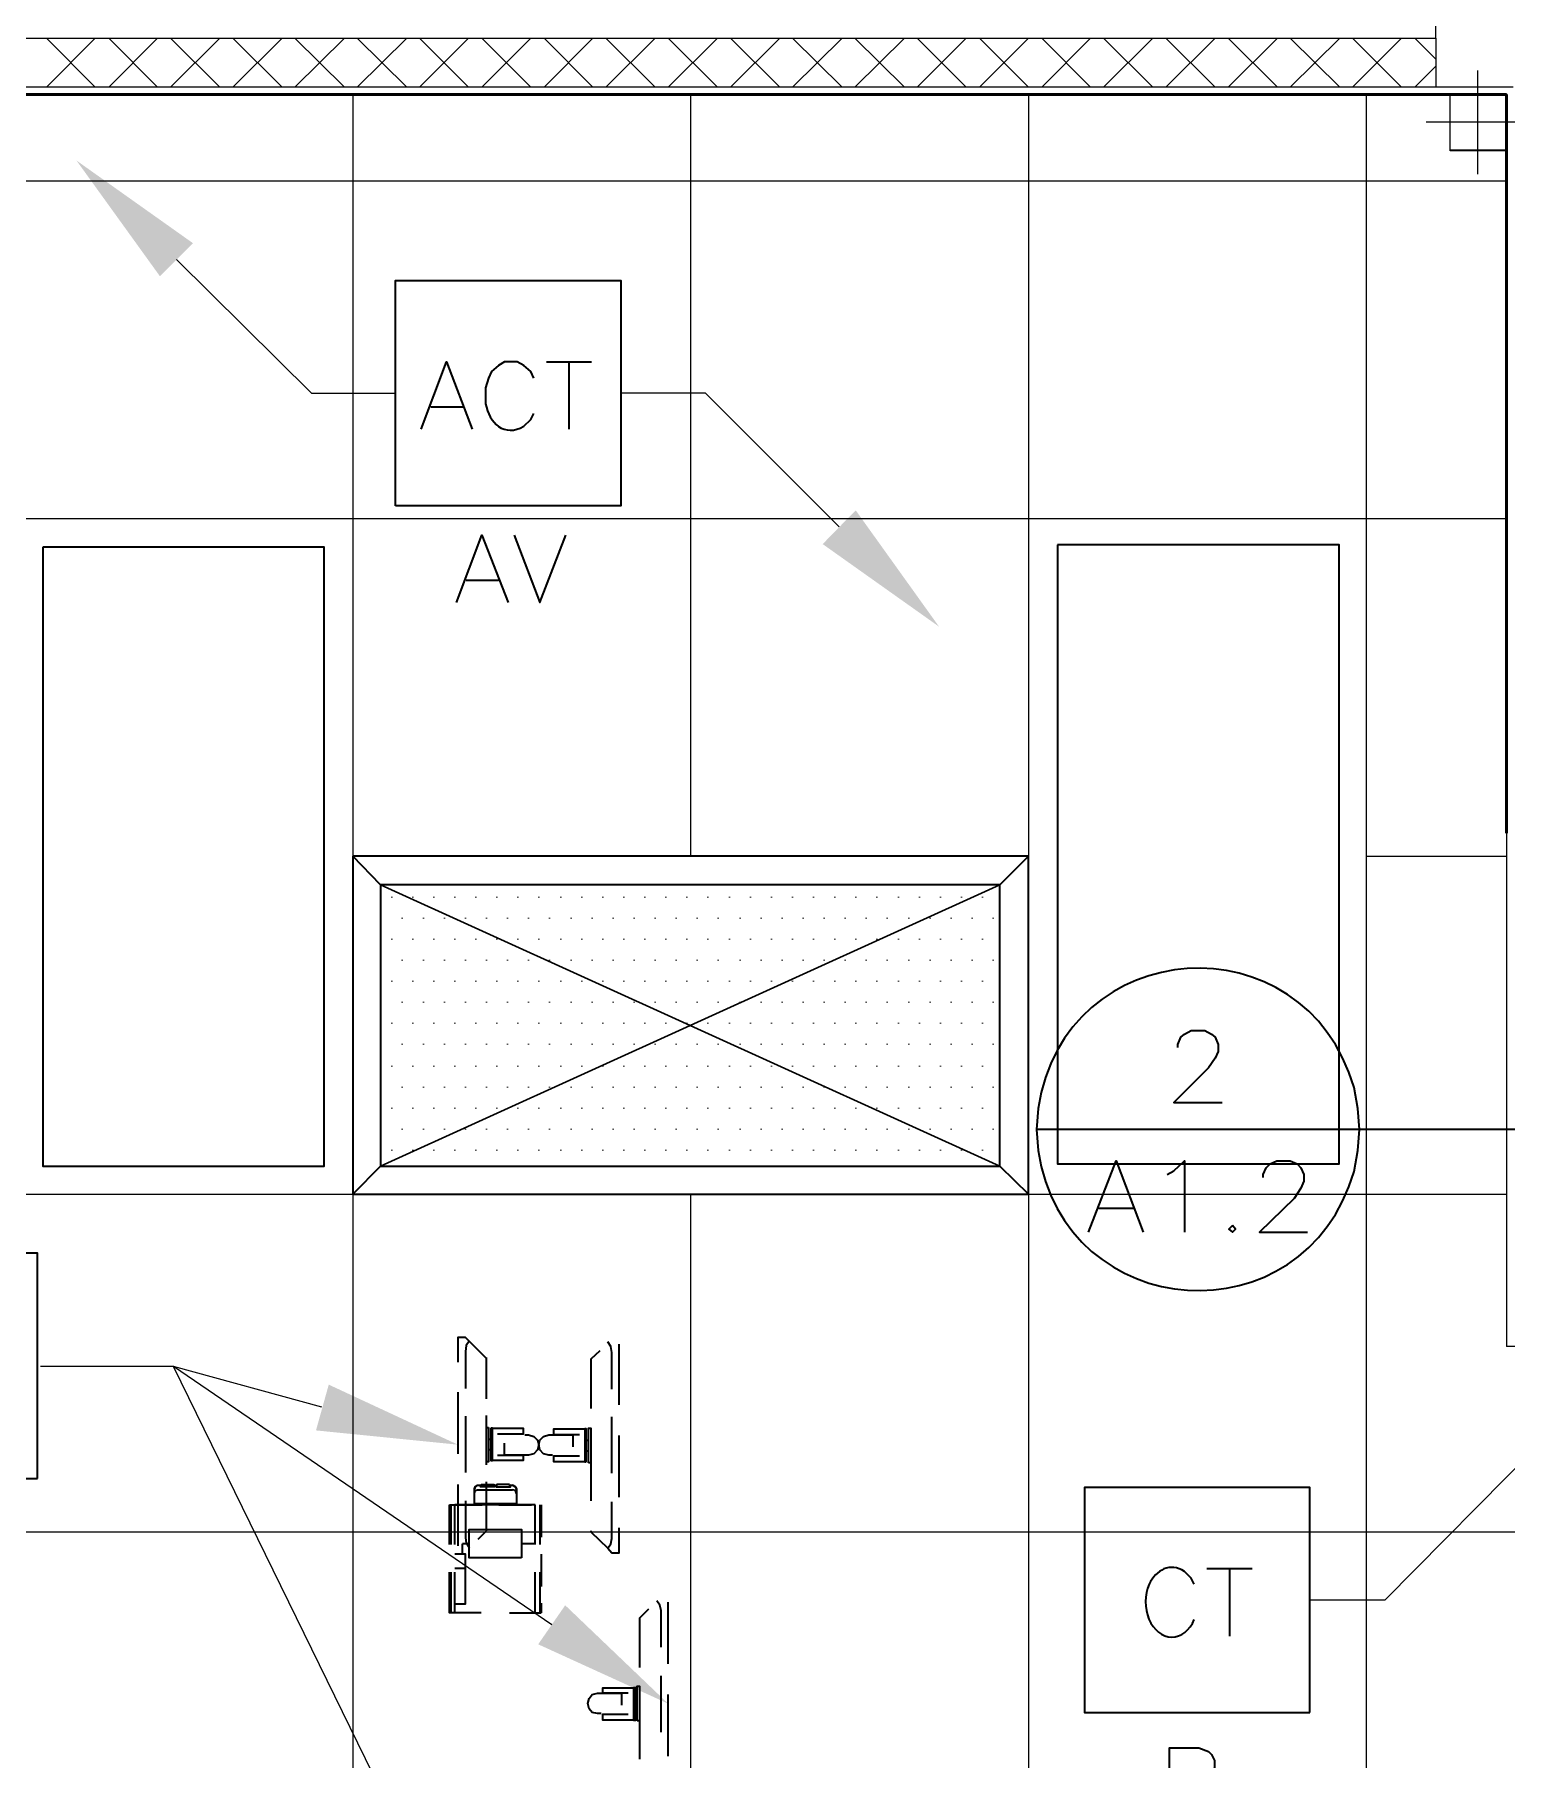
# Model space of a CAD drawing. Header units: inches. Extents: x 5 to 516, y -193 to 129.
# Drawn here: x 375.22 to 383.94, y 45.85 to 56.06 of the extents above; entities that cross this region are included whole.
import ezdxf

# ---------------------------------------------------------------- set-up
doc = ezdxf.new("R2010")
doc.units = ezdxf.units.IN
doc.header["$MEASUREMENT"] = 0
doc.linetypes.add('PDF_IMPORT', pattern=[1, 0.8, -0.2])
doc.layers.add('PDF9_Geometry', color=7, linetype='Continuous')
doc.layers.add('PDF9_Solid Fills', color=7, linetype='Continuous')

msp = doc.modelspace()

# ---------------------------------------------------------------- linework, layer by layer
at = {"layer": 'PDF9_Geometry', "lineweight": 9}
for points in [[(383.9783999, 55.7516727), (351.3517345, 55.7516727), (351.3517345, 56.0405612), (356.2272903, 56.0405612), (356.2272903, 58.2094499), (356.5206231, 58.2094499), (356.5206231, 56.0405612), (383.5206216, 56.0405612), (383.5206216, 63.1250052), (366.0628448, 63.1250052), (366.0628448, 81.0850047)], [(383.5206238, 56.0405634), (383.5206238, 55.7516746)]]:
    msp.add_lwpolyline(points, dxfattribs=at)
at = {"layer": 'PDF9_Geometry', "lineweight": 15}
for points in [[(375.2939623, 55.7516727), (375.5828512, 56.0405616)], [(375.582853, 55.7516727), (375.2939641, 56.0405616)], [(375.6628497, 55.7516727), (375.9517386, 56.0405616)], [(375.9517404, 55.7516727), (375.6628515, 56.0405616)], [(376.3206278, 55.7516727), (376.0272945, 56.0405616)], [(376.0272974, 55.7516727), (376.3206307, 56.0405616)], [(376.6895153, 55.7516727), (376.3961819, 56.0405616)], [(376.3961848, 55.7516727), (376.6895182, 56.0405616)], [(377.0584027, 55.7516727), (376.7650694, 56.0405616)], [(376.7650723, 55.7516727), (377.0584056, 56.0405616)], [(377.4272901, 55.7516727), (377.1339568, 56.0405616)], [(377.1339597, 55.7516727), (377.427293, 56.0405616)], [(377.5028471, 55.7516727), (377.791736, 56.0405616)], [(377.7917378, 55.7516727), (377.5028489, 56.0405616)], [(377.8717345, 55.7516727), (378.1606234, 56.0405616)], [(378.1606252, 55.7516727), (377.8717363, 56.0405616)], [(378.2406219, 55.7516727), (378.5295108, 56.0405616)], [(378.5295126, 55.7516727), (378.2406238, 56.0405616)], [(378.6050696, 55.7516727), (378.8984029, 56.0405616)], [(378.8984091, 55.7516727), (378.6050758, 56.0405616)], [(378.973957, 55.7516727), (379.2672904, 56.0405616)], [(379.2672965, 55.7516727), (378.9739632, 56.0405616)], [(379.6361839, 55.7516727), (379.3428506, 56.0405616)], [(379.3428535, 55.7516727), (379.6361868, 56.0405616)], [(380.0050714, 55.7516727), (379.711738, 56.0405616)], [(379.7117409, 55.7516727), (380.0050742, 56.0405616)], [(380.3739588, 55.7516727), (380.0806255, 56.0405616)], [(380.0806284, 55.7516727), (380.3739617, 56.0405616)], [(380.4495158, 55.7516727), (380.7384046, 56.0405616)], [(380.7384065, 55.7516727), (380.4495176, 56.0405616)], [(380.8184032, 55.7516727), (381.1072921, 56.0405616)], [(381.1072939, 55.7516727), (380.818405, 56.0405616)], [(381.1872906, 55.7516727), (381.4761795, 56.0405616)], [(381.4761813, 55.7516727), (381.1872924, 56.0405616)], [(381.8450687, 55.7516727), (381.5517354, 56.0405616)], [(381.5517383, 55.7516727), (381.8450716, 56.0405616)], [(382.2139561, 55.7516727), (381.9206228, 56.0405616)], [(381.9206257, 55.7516727), (382.213959, 56.0405616)], [(382.2895131, 55.7516727), (382.5828465, 56.0405616)], [(382.5828526, 55.7516727), (382.2895193, 56.0405616)], [(382.6584006, 55.7516727), (382.9517339, 56.0405616)], [(382.95174, 55.7516727), (382.6584067, 56.0405616)], [(383.3161787, 55.7516727), (383.0272898, 56.0405616)], [(383.027297, 55.7516727), (383.3161859, 56.0405616)], [(383.5206238, 55.916115), (383.3961794, 56.0405594)], [(383.3961844, 55.7516727), (383.5206289, 55.8761172)], [(383.7695116, 55.2361111), (383.7695116, 55.8494444)], [(377.1072941, 55.7072301), (377.1072941, 37.7072311)], [(379.107294, 55.7072301), (379.107294, 51.1961191)], [(381.1072939, 55.7072301), (381.1072939, 37.7072311)], [(383.1072938, 55.7072301), (383.1072938, 40.4450092)], [(384.0761793, 55.5427788), (383.462846, 55.5427788)], [(374.2895136, 55.1961172), (383.9384016, 55.1961172)], [(376.0628515, 54.729447), (376.8628515, 53.9383359), (377.3606292, 53.9383359)], [(379.9872943, 53.1472259), (379.1961832, 53.938337), (378.6939611, 53.938337)], [(347.3117409, 53.1961173), (383.9384049, 53.1961173)], [(383.9384027, 51.3338941), (383.9384027, 48.2938942)], [(377.1072941, 51.1961174), (381.1072939, 51.1961174)], [(383.1072938, 51.1961174), (383.9384048, 51.1961174)], [(347.3117409, 49.1961175), (383.9384049, 49.1961175)], [(379.107294, 49.1961175), (379.107294, 45.1961178)], [(390.4806205, 48.2938914), (383.9383987, 48.2938914)], [(376.9250657, 47.9338925), (376.0450658, 48.1738925), (375.2583992, 48.1738925)], [(377.3650704, 45.4805597), (376.0450705, 48.1738929), (375.2584038, 48.1738929)], [(378.2850736, 46.6450019), (376.0450737, 48.1738906), (375.258407, 48.1738906)], [(384.120631, 47.7027818), (383.2184088, 46.7916707), (382.7739644, 46.7916707)], [(347.3117409, 47.1961177), (417.2095145, 47.1961177)]]:
    msp.add_lwpolyline(points, dxfattribs=at)
at = {"layer": 'PDF9_Geometry', "lineweight": 50}
for points in [[(383.9384027, 55.7072301), (351.3117385, 55.7072301)], [(383.9384027, 51.3338941), (383.9384027, 55.7072273)]]:
    msp.add_lwpolyline(points, dxfattribs=at)
at = {"layer": 'PDF9_Geometry', "lineweight": 15}
for points in [[(383.9384027, 55.7116699), (383.9384027, 55.3783365), (383.6050693, 55.3783365), (383.6050693, 55.7116699)], [(383.9384027, 55.7072301), (383.9384027, 55.3738968), (383.6050693, 55.3738968), (383.6050693, 55.7072301)]]:
    msp.add_lwpolyline(points, close=True, dxfattribs=at)
at = {"layer": 'PDF9_Geometry', "lineweight": 35}
for points in [[(377.3606307, 53.2716653), (377.3606307, 54.6049985), (378.6939639, 54.6049985), (378.6939639, 53.2716653)], [(375.2717365, 53.0272263), (375.2717365, 49.3605598), (376.938403, 49.3605598), (376.938403, 53.0272263)], [(381.2806247, 53.0405636), (381.2806247, 49.3738971), (382.9472912, 49.3738971), (382.9472912, 53.0405636)], [(377.1072941, 51.1961174), (377.1072941, 49.1961175), (381.1072939, 49.1961175), (381.1072939, 51.1961174)], [(377.2717364, 51.0272264), (377.2717364, 49.3605598), (380.9384028, 49.3605598), (380.9384028, 51.0272264)], [(382.3161787, 49.0094494), (382.2939565, 48.9872272), (382.3161787, 48.9694494), (382.3339565, 48.9872272)], [(375.2406221, 47.5116649), (375.2406221, 48.8449981), (373.9072888, 48.8449981), (373.9072888, 47.5116649)], [(377.9117374, 47.8138929), (377.9117374, 47.6094484), (377.8984041, 47.6094484), (377.8984041, 47.8138929)], [(377.9250657, 47.8094441), (377.9250657, 47.618333), (377.9339546, 47.618333), (377.9339546, 47.8094441)], [(378.502847, 47.6049989), (378.502847, 47.8094434), (378.5161804, 47.8094434), (378.5161804, 47.6049989)], [(378.4895188, 47.6094477), (378.4895188, 47.8050033), (378.4806299, 47.8050033), (378.4806299, 47.6094477)], [(377.8672915, 47.4761158), (377.9428471, 47.4761158), (377.9472915, 47.4627825), (377.8628471, 47.4627825)], [(378.03618, 47.4761158), (377.9606245, 47.4761158), (377.95618, 47.4627825), (378.0406245, 47.4627825)], [(382.7739605, 46.1250005), (382.7739605, 47.4583337), (381.4406272, 47.4583337), (381.4406272, 46.1250005)], [(378.1072886, 47.040557), (377.7961775, 47.040557), (377.7961775, 47.2094459), (378.1072886, 47.2094459)], [(378.7917377, 46.0761181), (378.7917377, 46.2805625), (378.8050711, 46.2805625), (378.8050711, 46.0761181)], [(378.7828492, 46.0805578), (378.7828492, 46.2716689), (378.7695159, 46.2716689), (378.7695159, 46.0805578)]]:
    msp.add_lwpolyline(points, close=True, dxfattribs=at)
for points in [[(377.5117356, 53.7250073), (377.6628467, 54.1250073), (377.8139578, 53.7250073)], [(378.1784023, 54.0272262), (378.1606245, 54.0672262), (378.1206245, 54.1027818), (378.0806245, 54.125004), (378.0050689, 54.125004), (377.9695134, 54.1027818), (377.9295134, 54.0672262), (377.9117356, 54.0272262), (377.8939578, 53.9694484), (377.8939578, 53.8761151)], [(378.2539593, 54.125), (378.5206259, 54.125)], [(378.3872962, 54.125), (378.3872962, 53.725)], [(377.5695156, 53.8583352), (377.7606267, 53.8583352)], [(378.1206245, 53.7427818), (378.1606245, 53.7827818), (378.1784023, 53.8183373)], [(377.7206296, 52.6983327), (377.8717407, 53.0983327), (378.0272962, 52.6983327)], [(378.0628514, 53.0983345), (378.2139625, 52.6983345), (378.3695181, 53.0983345)], [(377.7784005, 52.8316696), (377.9695116, 52.8316696)], [(377.2717364, 51.0272264), (377.1072919, 51.1961153)], [(380.9384028, 51.0272264), (381.1072917, 51.1961153)], [(381.9917339, 50.0627805), (381.9917339, 50.0805583), (382.0095117, 50.1250028), (382.0317339, 50.1427805), (382.0717339, 50.1650028), (382.1517339, 50.1650028), (382.1917339, 50.1427805), (382.2139561, 50.1250028), (382.2317339, 50.0805583), (382.2317339, 50.0405583), (382.2139561, 50.0005583), (382.1739561, 49.9427806), (381.9695117, 49.7383361), (382.2539561, 49.7383361)], [(383.0672909, 49.5783332), (383.058402, 49.7027777), (383.0361798, 49.8272221)], [(381.1650688, 49.7027777), (381.1561799, 49.5783332), (381.1650688, 49.4538888)], [(383.0361798, 49.3294444), (383.058402, 49.4538888), (383.0672909, 49.5783332), (381.1561799, 49.5783332)], [(385.1517363, 49.5783332), (383.067292, 49.5783332)], [(377.2717364, 49.3605598), (377.1072919, 49.1961154)], [(380.9384028, 49.3605598), (381.1072917, 49.1961154)], [(381.462844, 48.9694466), (381.6272884, 49.3916688), (381.7872884, 48.9694466)], [(381.9295142, 49.3116684), (381.9695142, 49.3338906), (382.0317365, 49.3916684), (382.0317365, 48.9694462)], [(382.4984071, 49.2938913), (382.4984071, 49.3116691), (382.5161849, 49.3516691), (382.5384071, 49.3738913), (382.5784071, 49.3916691), (382.6584071, 49.3916691), (382.6984071, 49.3738913), (382.7206293, 49.3516691), (382.7384071, 49.3116691), (382.7384071, 49.2716691), (382.7206293, 49.2316691), (382.6806293, 49.1694469), (382.4761849, 48.9694469), (382.7606293, 48.9694469)], [(381.5250727, 49.111672), (381.7295171, 49.111672)], [(377.8984091, 48.2227832), (377.7961869, 48.3250054), (377.7739647, 48.3472276), (377.7295203, 48.3472276), (377.7295203, 48.200561)], [(377.7961775, 48.3250058), (377.7783997, 48.2983391), (377.7739553, 48.2627835), (377.7739553, 48.0450058)], [(378.6406237, 48.0405639), (378.6406237, 48.2583416), (378.6361793, 48.2938972), (378.6184015, 48.3205638)], [(378.5695155, 48.2672258), (378.5161822, 48.2183369), (378.5161822, 47.9250036)], [(378.6850664, 47.9472298), (378.6850664, 48.3072298)], [(377.7295181, 48.0227778), (377.7295181, 47.6583333)], [(377.7739607, 47.8805613), (377.7739607, 47.547228)], [(377.9339632, 47.8094441), (378.1161855, 47.8094441), (378.1161855, 47.7738885), (377.9650744, 47.7738885)], [(378.6406237, 47.5427792), (378.6406237, 47.8761126)], [(377.9250657, 47.7427847), (377.9117323, 47.7427847)], [(378.1472879, 47.6494506), (378.0050657, 47.6494506), (378.0050657, 47.7205617)], [(378.031737, 47.7694502), (378.031737, 47.7738947)], [(378.0939567, 47.7694502), (378.0939567, 47.7738947)], [(378.1250711, 47.7694502), (378.1472933, 47.7694502), (378.1784044, 47.7605613), (378.2006266, 47.7383391), (378.2095155, 47.7116725), (378.2006266, 47.6805614), (378.1784044, 47.6583391), (378.1472933, 47.6494502)], [(378.2895134, 47.6494506), (378.2672911, 47.6494506), (378.23618, 47.6583395), (378.2139578, 47.6805617), (378.2095134, 47.7116728), (378.2139578, 47.7383395), (378.23618, 47.7605617), (378.2672911, 47.7694506)], [(378.2672966, 47.7694502), (378.4095188, 47.7694502), (378.4095188, 47.6983391)], [(378.4495159, 47.7694502), (378.2984048, 47.7694502), (378.2984048, 47.8050058), (378.480627, 47.8050058)], [(378.4895188, 47.7383359), (378.5028521, 47.7383359)], [(378.5161844, 47.7427847), (378.5161844, 47.3783402)], [(378.6850664, 47.4005538), (378.6850664, 47.7649982)], [(377.9250657, 47.6805559), (377.9117323, 47.6805559)], [(377.9650686, 47.6494506), (378.1161797, 47.6494506), (378.1161797, 47.6183395), (377.9339575, 47.6183395)], [(378.4806212, 47.6094477), (378.298399, 47.6094477), (378.298399, 47.6450033), (378.4495101, 47.6450033)], [(378.3206277, 47.6494506), (378.3206277, 47.6450062)], [(378.3828474, 47.6494506), (378.3828474, 47.6450062)], [(378.4895188, 47.6761162), (378.5028521, 47.6761162)], [(377.7295181, 47.4761108), (377.7295181, 47.1116663)], [(378.0761797, 47.3605599), (377.8272908, 47.3605599), (377.8272908, 47.4494488)], [(377.8450689, 47.471671), (377.8317356, 47.4627821), (377.8272912, 47.4494488), (377.8317356, 47.4627821), (377.8450689, 47.471671), (377.8628467, 47.471671)], [(377.8272912, 47.4227832), (377.8317356, 47.440561), (377.8450689, 47.4450054), (378.0539578, 47.4450054)], [(377.9428471, 47.4761158), (377.9472915, 47.4627825), (377.8628471, 47.4627825), (377.8672915, 47.4761158)], [(377.8672948, 47.4761108), (377.9428503, 47.4761108)], [(377.9428518, 47.471671), (377.9606296, 47.471671)], [(377.9606245, 47.4761158), (377.95618, 47.4627825), (378.0406245, 47.4627825), (378.03618, 47.4761158)], [(378.0361768, 47.4761108), (377.9606212, 47.4761108)], [(378.0361768, 47.471671), (378.0539546, 47.471671)], [(378.0761797, 47.4494452), (378.0717352, 47.4627785), (378.0539575, 47.4716674), (378.0717352, 47.4627785), (378.0761797, 47.4494452), (378.0761797, 47.3605563)], [(378.0761797, 47.4227796), (378.0717352, 47.4405574), (378.0539575, 47.4450018)], [(377.6806267, 47.1205607), (377.6806267, 47.3561162)], [(377.6895152, 47.1205607), (377.6895152, 47.3561162)], [(378.1872908, 47.3561111), (377.7117353, 47.3561111)], [(377.711741, 47.1205607), (377.711741, 47.3561162)], [(377.7739607, 47.378337), (377.7739607, 47.1605592), (377.7784052, 47.1294481), (377.7961829, 47.1027814)], [(378.1872908, 47.1205607), (378.1872908, 47.3561162)], [(378.2139564, 47.3561111), (378.2139564, 47.1205556)], [(378.6184069, 47.0983348), (378.6361847, 47.1250015), (378.6406292, 47.1561126), (378.6406292, 47.3738904)], [(378.5161844, 47.2005621), (378.5161844, 47.1961177), (378.6184066, 47.0983399), (378.6406288, 47.0716732), (378.6850732, 47.0716732), (378.6850732, 47.2183399)], [(377.7961775, 47.1250004), (377.7561775, 47.1250004)], [(377.7561837, 47.0627807), (377.7561837, 47.1250029)], [(378.1872908, 47.1250004), (378.1072908, 47.1250004)], [(377.7117385, 46.7694503), (377.7739607, 46.7694503), (377.7739607, 47.0627836), (377.7117385, 47.0627836)], [(377.8672933, 46.7161101), (377.6806267, 46.7161101), (377.6806267, 46.9561101)], [(377.6895152, 46.7161101), (377.6895152, 46.9561101)], [(377.7739607, 46.9783352), (377.7117385, 46.9783352)], [(377.711741, 46.7161101), (377.711741, 46.9561101)], [(378.1872908, 46.7161101), (378.1872908, 46.9561101)], [(378.2139564, 46.9561094), (378.2139564, 46.7161094)], [(382.0895168, 46.8850011), (382.071739, 46.9205567), (382.031739, 46.9605567)], [(382.1650738, 46.9783352), (382.4317404, 46.9783352)], [(382.2984017, 46.9783352), (382.2984017, 46.5783352)], [(378.0361768, 46.7161101), (378.2228434, 46.7161101)], [(378.8584062, 46.7383359), (378.8050729, 46.6850026), (378.8050729, 46.3916693)], [(378.9339632, 46.5116649), (378.9339632, 46.7294427), (378.9250743, 46.7605538), (378.9072965, 46.7872205)], [(378.973957, 46.4138911), (378.973957, 46.7783356)], [(378.9339632, 46.0094496), (378.9339632, 46.3427829)], [(378.578404, 46.1205607), (378.5561818, 46.1205607), (378.5250707, 46.1250052), (378.5072929, 46.1472274), (378.498404, 46.1783385), (378.5072929, 46.2094496), (378.5250707, 46.2316718), (378.5561818, 46.2405607)], [(378.5561782, 46.2405603), (378.6984004, 46.2405603), (378.6984004, 46.1694492)], [(378.7384066, 46.2405603), (378.5872955, 46.2405603), (378.5872955, 46.2716715), (378.7695177, 46.2716715)], [(378.7828492, 46.209446), (378.7917381, 46.209446)], [(378.805075, 46.2138948), (378.805075, 45.8494503)], [(378.973957, 45.8672241), (378.973957, 46.2316686)], [(378.7695119, 46.0805578), (378.5872897, 46.0805578), (378.5872897, 46.1161134), (378.7384008, 46.1161134)], [(378.6139581, 46.1205607), (378.6139581, 46.1161163)], [(378.6761869, 46.1205607), (378.6761869, 46.1161163)], [(378.7828492, 46.1472263), (378.7917381, 46.1472263)], [(381.9428516, 45.5161138), (381.9428516, 45.9161137), (382.1161849, 45.9161137), (382.1739627, 45.8938915), (382.1917404, 45.8761138), (382.2095182, 45.8405582), (382.2095182, 45.8005582), (382.1917404, 45.7605582), (382.1739627, 45.7427804), (382.1161849, 45.7250026), (381.9428516, 45.7250026)]]:
    msp.add_lwpolyline(points, dxfattribs=at)
at = {"layer": 'PDF9_Geometry', "color": 253, "lineweight": 30, "true_color": 0xb3b3b3}
for points in [[(377.2717364, 51.0272264), (380.9384028, 49.3605598)], [(380.9384028, 51.0272264), (377.2717364, 49.3605598)], [(377.3384048, 50.9516694), (377.3384048, 50.9561138)], [(377.4628442, 50.9516694), (377.4628442, 50.9561138)], [(377.5872926, 50.9516694), (377.5872926, 50.9561138)], [(377.711741, 50.9516694), (377.711741, 50.9561138)], [(377.8361804, 50.9516694), (377.8361804, 50.9561138)], [(377.9606288, 50.9516694), (377.9606288, 50.9561138)], [(378.0850682, 50.9516694), (378.0850682, 50.9561138)], [(378.2095166, 50.9516694), (378.2095166, 50.9561138)], [(378.3384048, 50.9516694), (378.3384048, 50.9561138)], [(378.4628442, 50.9516694), (378.4628442, 50.9561138)], [(378.5872926, 50.9516694), (378.5872926, 50.9561138)], [(378.711741, 50.9516694), (378.711741, 50.9561138)], [(378.8361804, 50.9516694), (378.8361804, 50.9561138)], [(378.9606288, 50.9516694), (378.9606288, 50.9561138)], [(379.0850681, 50.9516694), (379.0850681, 50.9561138)], [(379.2095166, 50.9516694), (379.2095166, 50.9561138)], [(379.3384047, 50.9516694), (379.3384047, 50.9561138)], [(379.4628441, 50.9516694), (379.4628441, 50.9561138)], [(379.5872925, 50.9516694), (379.5872925, 50.9561138)], [(379.7117409, 50.9516694), (379.7117409, 50.9561138)], [(379.8361803, 50.9516694), (379.8361803, 50.9561138)], [(379.9606287, 50.9516694), (379.9606287, 50.9561138)], [(380.0850681, 50.9516694), (380.0850681, 50.9561138)], [(380.2095165, 50.9516694), (380.2095165, 50.9561138)], [(380.3384047, 50.9516694), (380.3384047, 50.9561138)], [(380.462844, 50.9516694), (380.462844, 50.9561138)], [(380.5872925, 50.9516694), (380.5872925, 50.9561138)], [(380.7117409, 50.9516694), (380.7117409, 50.9561138)], [(380.8361802, 50.9516694), (380.8361802, 50.9561138)], [(377.2717364, 50.827221), (377.2717364, 50.8316654)], [(377.4006245, 50.827221), (377.4006245, 50.8316654)], [(377.5250729, 50.827221), (377.5250729, 50.8316654)], [(377.6495123, 50.827221), (377.6495123, 50.8316654)], [(377.7739607, 50.827221), (377.7739607, 50.8316654)], [(377.8984091, 50.827221), (377.8984091, 50.8316654)], [(378.0228485, 50.827221), (378.0228485, 50.8316654)], [(378.1472879, 50.827221), (378.1472879, 50.8316654)], [(378.2717363, 50.827221), (378.2717363, 50.8316654)], [(378.4006245, 50.827221), (378.4006245, 50.8316654)], [(378.5250729, 50.827221), (378.5250729, 50.8316654)], [(378.6495123, 50.827221), (378.6495123, 50.8316654)], [(378.7739607, 50.827221), (378.7739607, 50.8316654)], [(378.8984091, 50.827221), (378.8984091, 50.8316654)], [(379.0228485, 50.827221), (379.0228485, 50.8316654)], [(379.1472878, 50.827221), (379.1472878, 50.8316654)], [(379.2717363, 50.827221), (379.2717363, 50.8316654)], [(379.4006244, 50.827221), (379.4006244, 50.8316654)], [(379.5250728, 50.827221), (379.5250728, 50.8316654)], [(379.6495122, 50.827221), (379.6495122, 50.8316654)], [(379.7739606, 50.827221), (379.7739606, 50.8316654)], [(379.898409, 50.827221), (379.898409, 50.8316654)], [(380.0228484, 50.827221), (380.0228484, 50.8316654)], [(380.1472878, 50.827221), (380.1472878, 50.8316654)], [(380.2717362, 50.827221), (380.2717362, 50.8316654)], [(380.4006244, 50.827221), (380.4006244, 50.8316654)], [(380.5250728, 50.827221), (380.5250728, 50.8316654)], [(380.6495121, 50.827221), (380.6495121, 50.8316654)], [(380.7739606, 50.827221), (380.7739606, 50.8316654)], [(380.898409, 50.827221), (380.898409, 50.8316654)], [(377.3384048, 50.7027816), (377.3384048, 50.707226)], [(377.4628442, 50.7027816), (377.4628442, 50.707226)], [(377.5872926, 50.7027816), (377.5872926, 50.707226)], [(377.711741, 50.7027816), (377.711741, 50.707226)], [(377.8361804, 50.7027816), (377.8361804, 50.707226)], [(377.9606288, 50.7027816), (377.9606288, 50.707226)], [(378.0850682, 50.7027816), (378.0850682, 50.707226)], [(378.2095166, 50.7027816), (378.2095166, 50.707226)], [(378.3384048, 50.7027816), (378.3384048, 50.707226)], [(378.4628442, 50.7027816), (378.4628442, 50.707226)], [(378.5872926, 50.7027816), (378.5872926, 50.707226)], [(378.711741, 50.7027816), (378.711741, 50.707226)], [(378.8361804, 50.7027816), (378.8361804, 50.707226)], [(378.9606288, 50.7027816), (378.9606288, 50.707226)], [(379.0850681, 50.7027816), (379.0850681, 50.707226)], [(379.2095166, 50.7027816), (379.2095166, 50.707226)], [(379.3384047, 50.7027816), (379.3384047, 50.707226)], [(379.4628441, 50.7027816), (379.4628441, 50.707226)], [(379.5872925, 50.7027816), (379.5872925, 50.707226)], [(379.7117409, 50.7027816), (379.7117409, 50.707226)], [(379.8361803, 50.7027816), (379.8361803, 50.707226)], [(379.9606287, 50.7027816), (379.9606287, 50.707226)], [(380.0850681, 50.7027816), (380.0850681, 50.707226)], [(380.2095165, 50.7027816), (380.2095165, 50.707226)], [(380.3384047, 50.7027816), (380.3384047, 50.707226)], [(380.462844, 50.7027816), (380.462844, 50.707226)], [(380.5872925, 50.7027816), (380.5872925, 50.707226)], [(380.7117409, 50.7027816), (380.7117409, 50.707226)], [(380.8361802, 50.7027816), (380.8361802, 50.707226)], [(377.2717364, 50.5783332), (377.2717364, 50.5827776)], [(377.4006245, 50.5783332), (377.4006245, 50.5827776)], [(377.5250729, 50.5783332), (377.5250729, 50.5827776)], [(377.6495123, 50.5783332), (377.6495123, 50.5827776)], [(377.7739607, 50.5783332), (377.7739607, 50.5827776)], [(377.8984091, 50.5783332), (377.8984091, 50.5827776)], [(378.0228485, 50.5783332), (378.0228485, 50.5827776)], [(378.1472879, 50.5783332), (378.1472879, 50.5827776)], [(378.2717363, 50.5783332), (378.2717363, 50.5827776)], [(378.4006245, 50.5783332), (378.4006245, 50.5827776)], [(378.5250729, 50.5783332), (378.5250729, 50.5827776)], [(378.6495123, 50.5783332), (378.6495123, 50.5827776)], [(378.7739607, 50.5783332), (378.7739607, 50.5827776)], [(378.8984091, 50.5783332), (378.8984091, 50.5827776)], [(379.0228485, 50.5783332), (379.0228485, 50.5827776)], [(379.1472878, 50.5783332), (379.1472878, 50.5827776)], [(379.2717363, 50.5783332), (379.2717363, 50.5827776)], [(379.4006244, 50.5783332), (379.4006244, 50.5827776)], [(379.5250728, 50.5783332), (379.5250728, 50.5827776)], [(379.6495122, 50.5783332), (379.6495122, 50.5827776)], [(379.7739606, 50.5783332), (379.7739606, 50.5827776)], [(379.898409, 50.5783332), (379.898409, 50.5827776)], [(380.0228484, 50.5783332), (380.0228484, 50.5827776)], [(380.1472878, 50.5783332), (380.1472878, 50.5827776)], [(380.2717362, 50.5783332), (380.2717362, 50.5827776)], [(380.4006244, 50.5783332), (380.4006244, 50.5827776)], [(380.5250728, 50.5783332), (380.5250728, 50.5827776)], [(380.6495121, 50.5783332), (380.6495121, 50.5827776)], [(380.7739606, 50.5783332), (380.7739606, 50.5827776)], [(380.898409, 50.5783332), (380.898409, 50.5827776)], [(377.3384048, 50.4538938), (377.3384048, 50.4583383)], [(377.4628442, 50.4538938), (377.4628442, 50.4583383)], [(377.5872926, 50.4538938), (377.5872926, 50.4583383)], [(377.711741, 50.4538938), (377.711741, 50.4583383)], [(377.8361804, 50.4538938), (377.8361804, 50.4583383)], [(377.9606288, 50.4538938), (377.9606288, 50.4583383)], [(378.0850682, 50.4538938), (378.0850682, 50.4583383)], [(378.2095166, 50.4538938), (378.2095166, 50.4583383)], [(378.3384048, 50.4538938), (378.3384048, 50.4583383)], [(378.4628442, 50.4538938), (378.4628442, 50.4583383)], [(378.5872926, 50.4538938), (378.5872926, 50.4583383)], [(378.711741, 50.4538938), (378.711741, 50.4583383)], [(378.8361804, 50.4538938), (378.8361804, 50.4583383)], [(378.9606288, 50.4538938), (378.9606288, 50.4583383)], [(379.0850681, 50.4538938), (379.0850681, 50.4583383)], [(379.2095166, 50.4538938), (379.2095166, 50.4583383)], [(379.3384047, 50.4538938), (379.3384047, 50.4583383)], [(379.4628441, 50.4538938), (379.4628441, 50.4583383)], [(379.5872925, 50.4538938), (379.5872925, 50.4583383)], [(379.7117409, 50.4538938), (379.7117409, 50.4583383)], [(379.8361803, 50.4538938), (379.8361803, 50.4583383)], [(379.9606287, 50.4538938), (379.9606287, 50.4583383)], [(380.0850681, 50.4538938), (380.0850681, 50.4583383)], [(380.2095165, 50.4538938), (380.2095165, 50.4583383)], [(380.3384047, 50.4538938), (380.3384047, 50.4583383)], [(380.462844, 50.4538938), (380.462844, 50.4583383)], [(380.5872925, 50.4538938), (380.5872925, 50.4583383)], [(380.7117409, 50.4538938), (380.7117409, 50.4583383)], [(380.8361802, 50.4538938), (380.8361802, 50.4583383)], [(377.2717364, 50.3294454), (377.2717364, 50.3338898)], [(377.4006245, 50.3294454), (377.4006245, 50.3338898)], [(377.5250729, 50.3294454), (377.5250729, 50.3338898)], [(377.6495123, 50.3294454), (377.6495123, 50.3338898)], [(377.7739607, 50.3294454), (377.7739607, 50.3338898)], [(377.8984091, 50.3294454), (377.8984091, 50.3338898)], [(378.0228485, 50.3294454), (378.0228485, 50.3338898)], [(378.1472879, 50.3294454), (378.1472879, 50.3338898)], [(378.2717363, 50.3294454), (378.2717363, 50.3338898)], [(378.4006245, 50.3294454), (378.4006245, 50.3338898)], [(378.5250729, 50.3294454), (378.5250729, 50.3338898)], [(378.6495123, 50.3294454), (378.6495123, 50.3338898)], [(378.7739607, 50.3294454), (378.7739607, 50.3338898)], [(378.8984091, 50.3294454), (378.8984091, 50.3338898)], [(379.0228485, 50.3294454), (379.0228485, 50.3338898)], [(379.1472878, 50.3294454), (379.1472878, 50.3338898)], [(379.2717363, 50.3294454), (379.2717363, 50.3338898)], [(379.4006244, 50.3294454), (379.4006244, 50.3338898)], [(379.5250728, 50.3294454), (379.5250728, 50.3338898)], [(379.6495122, 50.3294454), (379.6495122, 50.3338898)], [(379.7739606, 50.3294454), (379.7739606, 50.3338898)], [(379.898409, 50.3294454), (379.898409, 50.3338898)], [(380.0228484, 50.3294454), (380.0228484, 50.3338898)], [(380.1472878, 50.3294454), (380.1472878, 50.3338898)], [(380.2717362, 50.3294454), (380.2717362, 50.3338898)], [(380.4006244, 50.3294454), (380.4006244, 50.3338898)], [(380.5250728, 50.3294454), (380.5250728, 50.3338898)], [(380.6495121, 50.3294454), (380.6495121, 50.3338898)], [(380.7739606, 50.3294454), (380.7739606, 50.3338898)], [(380.898409, 50.3294454), (380.898409, 50.3338898)], [(377.3384048, 50.205006), (377.3384048, 50.2094505)], [(377.4628442, 50.205006), (377.4628442, 50.2094505)], [(377.5872926, 50.205006), (377.5872926, 50.2094505)], [(377.711741, 50.205006), (377.711741, 50.2094505)], [(377.8361804, 50.205006), (377.8361804, 50.2094505)], [(377.9606288, 50.205006), (377.9606288, 50.2094505)], [(378.0850682, 50.205006), (378.0850682, 50.2094505)], [(378.2095166, 50.205006), (378.2095166, 50.2094505)], [(378.3384048, 50.205006), (378.3384048, 50.2094505)], [(378.4628442, 50.205006), (378.4628442, 50.2094505)], [(378.5872926, 50.205006), (378.5872926, 50.2094505)], [(378.711741, 50.205006), (378.711741, 50.2094505)], [(378.8361804, 50.205006), (378.8361804, 50.2094505)], [(378.9606288, 50.205006), (378.9606288, 50.2094505)], [(379.0850681, 50.205006), (379.0850681, 50.2094505)], [(379.2095166, 50.205006), (379.2095166, 50.2094505)], [(379.3384047, 50.205006), (379.3384047, 50.2094505)], [(379.4628441, 50.205006), (379.4628441, 50.2094505)], [(379.5872925, 50.205006), (379.5872925, 50.2094505)], [(379.7117409, 50.205006), (379.7117409, 50.2094505)], [(379.8361803, 50.205006), (379.8361803, 50.2094505)], [(379.9606287, 50.205006), (379.9606287, 50.2094505)], [(380.0850681, 50.205006), (380.0850681, 50.2094505)], [(380.2095165, 50.205006), (380.2095165, 50.2094505)], [(380.3384047, 50.205006), (380.3384047, 50.2094505)], [(380.462844, 50.205006), (380.462844, 50.2094505)], [(380.5872925, 50.205006), (380.5872925, 50.2094505)], [(380.7117409, 50.205006), (380.7117409, 50.2094505)], [(380.8361802, 50.205006), (380.8361802, 50.2094505)], [(377.2717364, 50.0805576), (377.2717364, 50.085002)], [(377.4006245, 50.0805576), (377.4006245, 50.085002)], [(377.5250729, 50.0805576), (377.5250729, 50.085002)], [(377.6495123, 50.0805576), (377.6495123, 50.085002)], [(377.7739607, 50.0805576), (377.7739607, 50.085002)], [(377.8984091, 50.0805576), (377.8984091, 50.085002)], [(378.0228485, 50.0805576), (378.0228485, 50.085002)], [(378.1472879, 50.0805576), (378.1472879, 50.085002)], [(378.2717363, 50.0805576), (378.2717363, 50.085002)], [(378.4006245, 50.0805576), (378.4006245, 50.085002)], [(378.5250729, 50.0805576), (378.5250729, 50.085002)], [(378.6495123, 50.0805576), (378.6495123, 50.085002)], [(378.7739607, 50.0805576), (378.7739607, 50.085002)], [(378.8984091, 50.0805576), (378.8984091, 50.085002)], [(379.0228485, 50.0805576), (379.0228485, 50.085002)], [(379.1472878, 50.0805576), (379.1472878, 50.085002)], [(379.2717363, 50.0805576), (379.2717363, 50.085002)], [(379.4006244, 50.0805576), (379.4006244, 50.085002)], [(379.5250728, 50.0805576), (379.5250728, 50.085002)], [(379.6495122, 50.0805576), (379.6495122, 50.085002)], [(379.7739606, 50.0805576), (379.7739606, 50.085002)], [(379.898409, 50.0805576), (379.898409, 50.085002)], [(380.0228484, 50.0805576), (380.0228484, 50.085002)], [(380.1472878, 50.0805576), (380.1472878, 50.085002)], [(380.2717362, 50.0805576), (380.2717362, 50.085002)], [(380.4006244, 50.0805576), (380.4006244, 50.085002)], [(380.5250728, 50.0805576), (380.5250728, 50.085002)], [(380.6495121, 50.0805576), (380.6495121, 50.085002)], [(380.7739606, 50.0805576), (380.7739606, 50.085002)], [(380.898409, 50.0805576), (380.898409, 50.085002)], [(377.3384048, 49.9516694), (377.3384048, 49.9561139)], [(377.4628442, 49.9516694), (377.4628442, 49.9561139)], [(377.5872926, 49.9516694), (377.5872926, 49.9561139)], [(377.711741, 49.9516694), (377.711741, 49.9561139)], [(377.8361804, 49.9516694), (377.8361804, 49.9561139)], [(377.9606288, 49.9516694), (377.9606288, 49.9561139)], [(378.0850682, 49.9516694), (378.0850682, 49.9561139)], [(378.2095166, 49.9516694), (378.2095166, 49.9561139)], [(378.3384048, 49.9516694), (378.3384048, 49.9561139)], [(378.4628442, 49.9516694), (378.4628442, 49.9561139)], [(378.5872926, 49.9516694), (378.5872926, 49.9561139)], [(378.711741, 49.9516694), (378.711741, 49.9561139)], [(378.8361804, 49.9516694), (378.8361804, 49.9561139)], [(378.9606288, 49.9516694), (378.9606288, 49.9561139)], [(379.0850681, 49.9516694), (379.0850681, 49.9561139)], [(379.2095166, 49.9516694), (379.2095166, 49.9561139)], [(379.3384047, 49.9516694), (379.3384047, 49.9561139)], [(379.4628441, 49.9516694), (379.4628441, 49.9561139)], [(379.5872925, 49.9516694), (379.5872925, 49.9561139)], [(379.7117409, 49.9516694), (379.7117409, 49.9561139)], [(379.8361803, 49.9516694), (379.8361803, 49.9561139)], [(379.9606287, 49.9516694), (379.9606287, 49.9561139)], [(380.0850681, 49.9516694), (380.0850681, 49.9561139)], [(380.2095165, 49.9516694), (380.2095165, 49.9561139)], [(380.3384047, 49.9516694), (380.3384047, 49.9561139)], [(380.462844, 49.9516694), (380.462844, 49.9561139)], [(380.5872925, 49.9516694), (380.5872925, 49.9561139)], [(380.7117409, 49.9516694), (380.7117409, 49.9561139)], [(380.8361802, 49.9516694), (380.8361802, 49.9561139)], [(377.2717364, 49.827221), (377.2717364, 49.8316655)], [(377.4006245, 49.827221), (377.4006245, 49.8316655)], [(377.5250729, 49.827221), (377.5250729, 49.8316655)], [(377.6495123, 49.827221), (377.6495123, 49.8316655)], [(377.7739607, 49.827221), (377.7739607, 49.8316655)], [(377.8984091, 49.827221), (377.8984091, 49.8316655)], [(378.0228485, 49.827221), (378.0228485, 49.8316655)], [(378.1472879, 49.827221), (378.1472879, 49.8316655)], [(378.2717363, 49.827221), (378.2717363, 49.8316655)], [(378.4006245, 49.827221), (378.4006245, 49.8316655)], [(378.5250729, 49.827221), (378.5250729, 49.8316655)], [(378.6495123, 49.827221), (378.6495123, 49.8316655)], [(378.7739607, 49.827221), (378.7739607, 49.8316655)], [(378.8984091, 49.827221), (378.8984091, 49.8316655)], [(379.0228485, 49.827221), (379.0228485, 49.8316655)], [(379.1472878, 49.827221), (379.1472878, 49.8316655)], [(379.2717363, 49.827221), (379.2717363, 49.8316655)], [(379.4006244, 49.827221), (379.4006244, 49.8316655)], [(379.5250728, 49.827221), (379.5250728, 49.8316655)], [(379.6495122, 49.827221), (379.6495122, 49.8316655)], [(379.7739606, 49.827221), (379.7739606, 49.8316655)], [(379.898409, 49.827221), (379.898409, 49.8316655)], [(380.0228484, 49.827221), (380.0228484, 49.8316655)], [(380.1472878, 49.827221), (380.1472878, 49.8316655)], [(380.2717362, 49.827221), (380.2717362, 49.8316655)], [(380.4006244, 49.827221), (380.4006244, 49.8316655)], [(380.5250728, 49.827221), (380.5250728, 49.8316655)], [(380.6495121, 49.827221), (380.6495121, 49.8316655)], [(380.7739606, 49.827221), (380.7739606, 49.8316655)], [(380.898409, 49.827221), (380.898409, 49.8316655)], [(377.3384048, 49.7027817), (377.3384048, 49.7072261)], [(377.4628442, 49.7027817), (377.4628442, 49.7072261)], [(377.5872926, 49.7027817), (377.5872926, 49.7072261)], [(377.711741, 49.7027817), (377.711741, 49.7072261)], [(377.8361804, 49.7027817), (377.8361804, 49.7072261)], [(377.9606288, 49.7027817), (377.9606288, 49.7072261)], [(378.0850682, 49.7027817), (378.0850682, 49.7072261)], [(378.2095166, 49.7027817), (378.2095166, 49.7072261)], [(378.3384048, 49.7027817), (378.3384048, 49.7072261)], [(378.4628442, 49.7027817), (378.4628442, 49.7072261)], [(378.5872926, 49.7027817), (378.5872926, 49.7072261)], [(378.711741, 49.7027817), (378.711741, 49.7072261)], [(378.8361804, 49.7027817), (378.8361804, 49.7072261)], [(378.9606288, 49.7027817), (378.9606288, 49.7072261)], [(379.0850681, 49.7027817), (379.0850681, 49.7072261)], [(379.2095166, 49.7027817), (379.2095166, 49.7072261)], [(379.3384047, 49.7027817), (379.3384047, 49.7072261)], [(379.4628441, 49.7027817), (379.4628441, 49.7072261)], [(379.5872925, 49.7027817), (379.5872925, 49.7072261)], [(379.7117409, 49.7027817), (379.7117409, 49.7072261)], [(379.8361803, 49.7027817), (379.8361803, 49.7072261)], [(379.9606287, 49.7027817), (379.9606287, 49.7072261)], [(380.0850681, 49.7027817), (380.0850681, 49.7072261)], [(380.2095165, 49.7027817), (380.2095165, 49.7072261)], [(380.3384047, 49.7027817), (380.3384047, 49.7072261)], [(380.462844, 49.7027817), (380.462844, 49.7072261)], [(380.5872925, 49.7027817), (380.5872925, 49.7072261)], [(380.7117409, 49.7027817), (380.7117409, 49.7072261)], [(380.8361802, 49.7027817), (380.8361802, 49.7072261)], [(377.2717364, 49.5783332), (377.2717364, 49.5827777)], [(377.4006245, 49.5783332), (377.4006245, 49.5827777)], [(377.5250729, 49.5783332), (377.5250729, 49.5827777)], [(377.6495123, 49.5783332), (377.6495123, 49.5827777)], [(377.7739607, 49.5783332), (377.7739607, 49.5827777)], [(377.8984091, 49.5783332), (377.8984091, 49.5827777)], [(378.0228485, 49.5783332), (378.0228485, 49.5827777)], [(378.1472879, 49.5783332), (378.1472879, 49.5827777)], [(378.2717363, 49.5783332), (378.2717363, 49.5827777)], [(378.4006245, 49.5783332), (378.4006245, 49.5827777)], [(378.5250729, 49.5783332), (378.5250729, 49.5827777)], [(378.6495123, 49.5783332), (378.6495123, 49.5827777)], [(378.7739607, 49.5783332), (378.7739607, 49.5827777)], [(378.8984091, 49.5783332), (378.8984091, 49.5827777)], [(379.0228485, 49.5783332), (379.0228485, 49.5827777)], [(379.1472878, 49.5783332), (379.1472878, 49.5827777)], [(379.2717363, 49.5783332), (379.2717363, 49.5827777)], [(379.4006244, 49.5783332), (379.4006244, 49.5827777)], [(379.5250728, 49.5783332), (379.5250728, 49.5827777)], [(379.6495122, 49.5783332), (379.6495122, 49.5827777)], [(379.7739606, 49.5783332), (379.7739606, 49.5827777)], [(379.898409, 49.5783332), (379.898409, 49.5827777)], [(380.0228484, 49.5783332), (380.0228484, 49.5827777)], [(380.1472878, 49.5783332), (380.1472878, 49.5827777)], [(380.2717362, 49.5783332), (380.2717362, 49.5827777)], [(380.4006244, 49.5783332), (380.4006244, 49.5827777)], [(380.5250728, 49.5783332), (380.5250728, 49.5827777)], [(380.6495121, 49.5783332), (380.6495121, 49.5827777)], [(380.7739606, 49.5783332), (380.7739606, 49.5827777)], [(380.898409, 49.5783332), (380.898409, 49.5827777)], [(377.3384048, 49.4538939), (377.3384048, 49.4583383)], [(377.4628442, 49.4538939), (377.4628442, 49.4583383)], [(377.5872926, 49.4538939), (377.5872926, 49.4583383)], [(377.711741, 49.4538939), (377.711741, 49.4583383)], [(377.8361804, 49.4538939), (377.8361804, 49.4583383)], [(377.9606288, 49.4538939), (377.9606288, 49.4583383)], [(378.0850682, 49.4538939), (378.0850682, 49.4583383)], [(378.2095166, 49.4538939), (378.2095166, 49.4583383)], [(378.3384048, 49.4538939), (378.3384048, 49.4583383)], [(378.4628442, 49.4538939), (378.4628442, 49.4583383)], [(378.5872926, 49.4538939), (378.5872926, 49.4583383)], [(378.711741, 49.4538939), (378.711741, 49.4583383)], [(378.8361804, 49.4538939), (378.8361804, 49.4583383)], [(378.9606288, 49.4538939), (378.9606288, 49.4583383)], [(379.0850681, 49.4538939), (379.0850681, 49.4583383)], [(379.2095166, 49.4538939), (379.2095166, 49.4583383)], [(379.3384047, 49.4538939), (379.3384047, 49.4583383)], [(379.4628441, 49.4538939), (379.4628441, 49.4583383)], [(379.5872925, 49.4538939), (379.5872925, 49.4583383)], [(379.7117409, 49.4538939), (379.7117409, 49.4583383)], [(379.8361803, 49.4538939), (379.8361803, 49.4583383)], [(379.9606287, 49.4538939), (379.9606287, 49.4583383)], [(380.0850681, 49.4538939), (380.0850681, 49.4583383)], [(380.2095165, 49.4538939), (380.2095165, 49.4583383)], [(380.3384047, 49.4538939), (380.3384047, 49.4583383)], [(380.462844, 49.4538939), (380.462844, 49.4583383)], [(380.5872925, 49.4538939), (380.5872925, 49.4583383)], [(380.7117409, 49.4538939), (380.7117409, 49.4583383)], [(380.8361802, 49.4538939), (380.8361802, 49.4583383)]]:
    msp.add_lwpolyline(points, dxfattribs=at)
at = {"layer": 'PDF9_Geometry', "linetype": 'PDF_IMPORT', "lineweight": 35, "ltscale": 0.364444}
msp.add_lwpolyline([(377.8495177, 47.151675), (377.8984066, 47.2005639), (377.8984091, 48.2272276)], dxfattribs=at)
at = {"layer": 'PDF9_Geometry', "linetype": 'PDF_IMPORT', "lineweight": 35, "ltscale": 0.24}
msp.add_lwpolyline([(377.6806267, 47.3561111), (378.2228434, 47.3561111), (378.2228449, 46.7161094), (378.213956, 46.7161094)], dxfattribs=at)
at = {"layer": 'PDF9_Geometry', "lineweight": 35}
msp.add_ellipse((381.9547109, 46.7771603), major_axis=(-0.0055946, 0.2046192), ratio=0.7503578012, start_param=0.9953405818, end_param=4.1755299944, dxfattribs=at)
for points in [[(377.8939578, 53.8761151), (377.9132171, 53.7618929), (378.0045504, 53.6758929), (378.1206245, 53.7427818)], [(383.0361798, 49.8272221), (382.7415872, 50.8333703), (381.3209946, 50.7389998), (381.1650688, 49.7027777)], [(381.1650688, 49.4538888), (381.3216613, 48.4191481), (382.7411427, 48.3244815), (383.0361798, 49.3294444)], [(382.031739, 46.9605567), (381.9449242, 47.0155196), (381.863739, 46.9709271), (381.8228501, 46.8850011)]]:
    msp.add_open_spline(points, degree=3, dxfattribs=at)
at = {"layer": 'PDF9_Solid Fills', "lineweight": 35, "transparency": 33554559}
for points in [[(376.1606253, 54.8272208), (375.4717365, 55.3161096), (375.9650698, 54.6316652)], [(379.8895115, 53.0450033), (380.5784003, 52.5561145), (380.085067, 53.2450033)], [(376.8895116, 47.7961158), (377.7295116, 47.7116714), (376.9650672, 48.0672269)], [(378.2050678, 46.529451), (378.9739567, 46.1783399), (378.3650678, 46.7605621)]]:
    msp.add_solid(points, dxfattribs=at)

doc.saveas('drawing.dxf')
